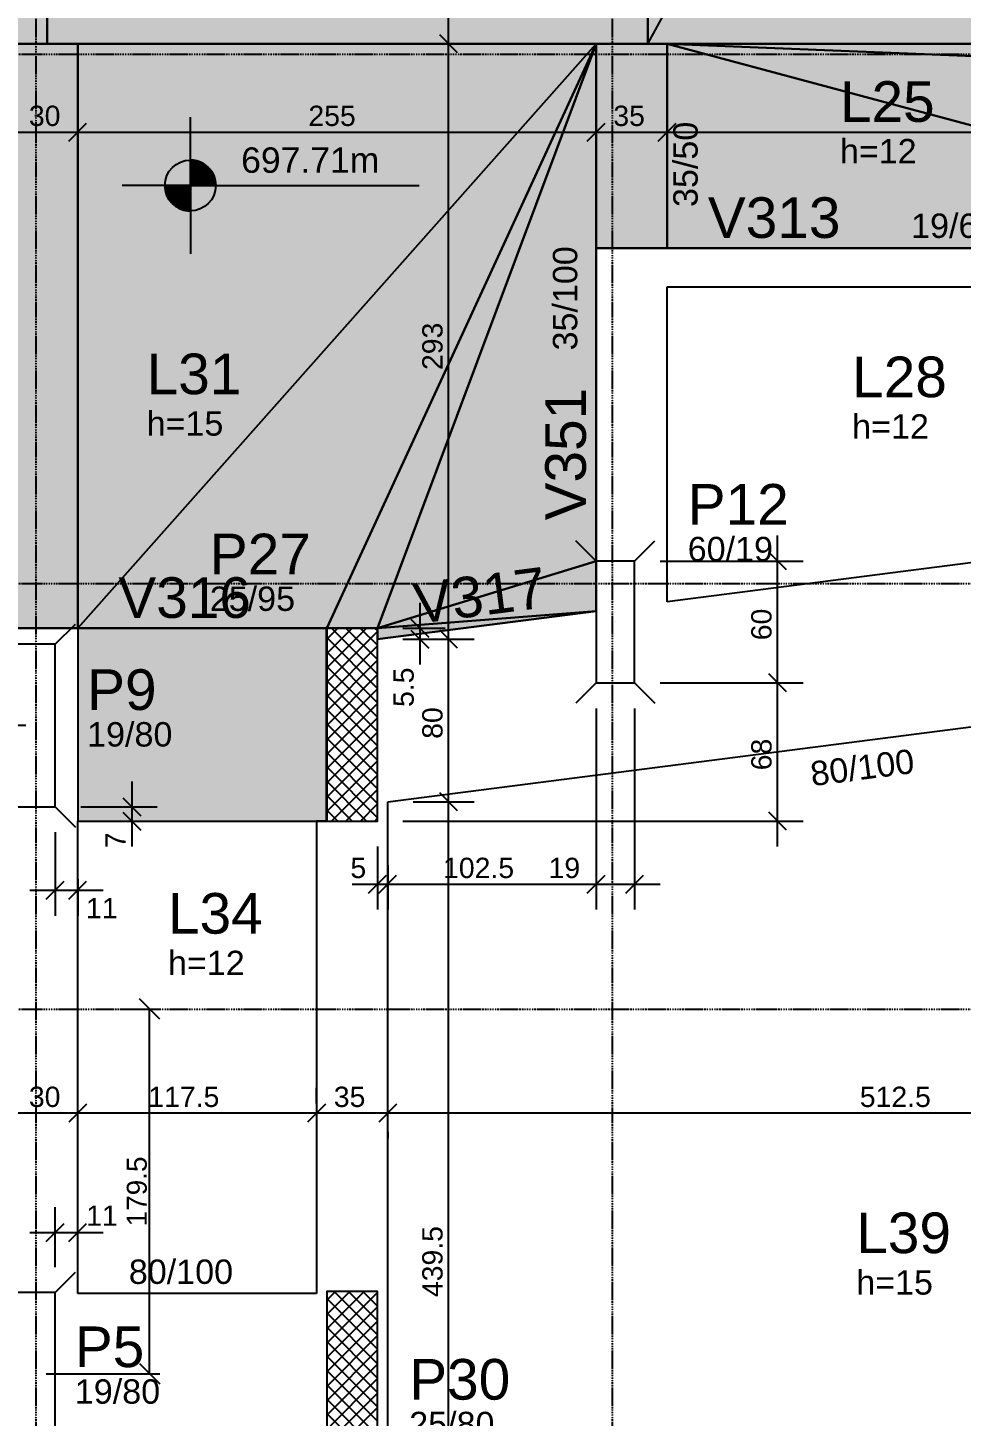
# Model space of a CAD drawing. Extents: x 37185 to 43130, y -8135 to -3930.
# Drawn here: x 38267 to 38727, y -6574 to -5890 of the extents above; entities that cross this region are included whole.
import ezdxf

# ---------------------------------------------------------------- set-up
doc = ezdxf.new("R2010")
doc.units = 0
doc.header["$MEASUREMENT"] = 0
doc.linetypes.add('ESTILO_TQS_0004', pattern=[1.12, 0.5, -0.2, 0.01, -0.2, 0.01, -0.2])
doc.layers.get('0').update_dxf_attribs({"linetype": 'CONTINUOUS'})
doc.layers.get('Defpoints').update_dxf_attribs({"linetype": 'CONTINUOUS'})
for name, color, linetype in [('36', 113, 'CONTINUOUS'), ('37', 4, 'CONTINUOUS'), ('38', 190, 'CONTINUOUS'), ('40', 240, 'CONTINUOUS'), ('41', 190, 'CONTINUOUS'), ('42', 3, 'CONTINUOUS'), ('43', 3, 'CONTINUOUS'), ('44', 3, 'CONTINUOUS'), ('45', 2, 'CONTINUOUS'), ('46', 2, 'CONTINUOUS'), ('47', 2, 'CONTINUOUS'), ('55', 12, 'CONTINUOUS'), ('60', 253, 'CONTINUOUS'), ('63', 30, 'CONTINUOUS'), ('70', 160, 'CONTINUOUS'), ('75', 9, 'CONTINUOUS'), ('79', 12, 'CONTINUOUS'), ('82', 252, 'CONTINUOUS')]:
    doc.layers.add(name, color=color, linetype=linetype)
doc.styles.add('Arial_2mm 1-50', font='arial.ttf', dxfattribs={"height": 9.835329})
doc.styles.add('TQS_ARIAL', font='arial.ttf')
doc.dimstyles.new('Diagonal 2mm 1-50', dxfattribs={"dimscale": 30.48, "dimtxt": 9.8353, "dimasz": 0.328084, "dimexe": 0.164042, "dimexo": 0.164042, "dimgap": 0.04101, "dimtad": 1, "dimdec": 1, "dimdsep": 46, "dimtxsty": 'Arial_2mm 1-50', "dimblk1": 'OBLIQUE', "dimblk2": 'OBLIQUE', "dimsah": 1, "dimcen": 0.09, "dimadec": 8, "dimazin": 0, "dimtfac": 1, "dimtdec": 8, "dimtmove": 1, "dimatfit": 0, "dimfxl": 1, "dimtvp": 1, "dimtfillclr": 256, "dimtolj": 1, "dimtzin": 0, "dimarcsym": 2})

# ---------------------------------------------------------------- blocks, each defined once
blk = doc.blocks.new('_Oblique')
at = {"color": 0, "linetype": 'ByBlock', "lineweight": -2}
blk.add_line((-0.5, -0.5), (0.5, 0.5), dxfattribs=at)
blk = doc.blocks.new('*D171')
at = {"layer": '55', "color": 0, "linetype": 'Continuous', "lineweight": -2}
for p, q in [((38224.04, -6163.74), (38190.85, -6163.74)), ((38195.85, -6233.74), (38195.85, -6163.74)), ((38266.51, -6233.74), (38190.85, -6233.74))]:
    blk.add_line(p, q, dxfattribs=at)
at = {"layer": 'Defpoints', "color": 0, "linetype": 'Continuous'}
for p in [(38195.85, -6163.74), (38229.04, -6163.74), (38271.51, -6233.74)]:
    blk.add_point(p, dxfattribs=at)
at = {"layer": '55', "color": 0, "linetype": 'Continuous', "lineweight": -2, "xscale": 10, "yscale": 10, "zscale": 10}
for p, rotation in [((38195.85, -6163.74), 90), ((38195.85, -6233.74), 270)]:
    blk.add_blockref('_Oblique', p, dxfattribs=dict(at, rotation=rotation))
at = {"layer": '55', "color": 0, "linetype": 'Continuous', "insert": (38189.58, -6198.74), "char_height": 9.835, "attachment_point": 5, "rotation": 90, "style": 'Arial_2mm 1-50'}
blk.add_mtext('\\A1;70', dxfattribs=at)
blk = doc.blocks.new('*D173')
at = {"layer": '55', "color": 0, "linetype": 'Continuous', "lineweight": -2}
for p, q in [((38313.57, -6373.24), (38332.43, -6373.24)), ((38327.43, -6552.74), (38327.43, -6373.24)), ((38276.51, -6552.74), (38332.43, -6552.74))]:
    blk.add_line(p, q, dxfattribs=at)
at = {"layer": 'Defpoints', "color": 0, "linetype": 'Continuous'}
for p in [(38308.57, -6373.24), (38327.43, -6373.24), (38271.51, -6552.74)]:
    blk.add_point(p, dxfattribs=at)
at = {"layer": '55', "color": 0, "linetype": 'Continuous', "lineweight": -2, "xscale": 10, "yscale": 10, "zscale": 10}
for p, rotation in [((38327.43, -6373.24), 90), ((38327.43, -6552.74), 270)]:
    blk.add_blockref('_Oblique', p, dxfattribs=dict(at, rotation=rotation))
at = {"layer": '55', "color": 0, "linetype": 'Continuous', "insert": (38321.15, -6462.99), "char_height": 9.835, "attachment_point": 5, "rotation": 90, "style": 'Arial_2mm 1-50'}
blk.add_mtext('\\A1;179.5', dxfattribs=at)

msp = doc.modelspace()

# ---------------------------------------------------------------- linework, layer by layer
at = {"layer": '36', "linetype": 'Continuous'}
for points in [[(38547.01264, -5898.24786), (38292.01264, -5898.24786), (38292.01264, -6185.73831), (38547.01264, -5898.24786)], [(38547.01264, -5898.24786), (38547.01264, -6152.73831), (38547.01264, -6008.23831), (38547.01264, -5898.24786)], [(38439.51264, -6185.73831), (38439.51264, -6191.23526), (38547.01264, -6177.39961), (38439.51264, -6185.73831)]]:
    msp.add_lwpolyline(points, dxfattribs=at)
at = {"layer": '36', "color": 90, "linetype": 'Continuous'}
for points in [[(38547.01264, -5898.24786), (38292.01264, -6185.73831), (38414.51264, -6185.73831), (38547.01264, -5898.24786)], [(38547.01264, -5898.24786), (38414.51264, -6185.73831), (38439.51264, -6185.73831), (38547.01264, -5898.24786)], [(38547.01264, -5898.24786), (38439.51264, -6185.73831), (38547.01264, -6152.73831), (38547.01264, -5898.24786)], [(38439.51264, -6185.73831), (38547.01264, -6177.39961), (38547.01264, -6152.73831), (38439.51264, -6185.73831)]]:
    msp.add_lwpolyline(points, dxfattribs=at)
for points in [[(38547.01264, -5898.24786), (38292.01264, -5898.24786), (38292.01264, -6185.73831)], [(38547.01264, -5898.24786), (38292.01264, -6185.73831), (38414.51264, -6185.73831)], [(38547.01264, -5898.24786), (38414.51264, -6185.73831), (38439.51264, -6185.73831)], [(38547.01264, -5898.24786), (38439.51264, -6185.73831), (38547.01264, -6152.73831)], [(38439.51264, -6185.73831), (38547.01264, -6177.39961), (38547.01264, -6152.73831)], [(38439.51264, -6185.73831), (38439.51264, -6191.23526), (38547.01264, -6177.39961)]]:
    msp.add_solid(points, dxfattribs=at)
at = {"layer": '36', "linetype": 'Continuous'}
for points in [[(38547.01264, -5898.24786), (38292.01264, -6185.73831), (38547.01264, -5898.24786)], [(38547.01264, -5898.24786), (38414.51264, -6185.73831), (38547.01264, -5898.24786)], [(38547.01264, -5898.24786), (38439.51264, -6185.73831), (38547.01264, -5898.24786)], [(38547.01264, -5898.24786), (38547.01264, -6152.73831), (38547.01264, -5898.24786)], [(38547.01264, -5898.24786), (38547.01264, -6152.73831), (38547.01264, -6008.23831)], [(38547.01264, -5898.24786), (38547.01264, -6008.23831), (38547.01264, -5898.24786)], [(38439.51264, -6185.73831), (38547.01264, -6152.73831), (38439.51264, -6185.73831)], [(38439.51264, -6185.73831), (38547.01264, -6177.39961), (38439.51264, -6185.73831)]]:
    msp.add_solid(points, dxfattribs=at)
at = {"layer": '37', "linetype": 'Continuous'}
for points in [[(38292.01264, -5898.24786), (38547.01264, -5898.24786)], [(38292.01264, -6185.73831), (38292.01264, -5898.24786)], [(38547.01264, -5898.24786), (38957.01264, -5898.24786)], [(38547.01264, -5898.24786), (38547.01264, -6008.23831)], [(38582.01264, -5998.73831), (38582.01264, -5898.24786)], [(38957.01264, -5998.73831), (38547.01264, -5998.73831)], [(38547.01264, -6008.23831), (38547.01264, -6152.73831)], [(38582.01264, -6172.89496), (38582.01264, -6017.73831)], [(38582.01264, -6017.73831), (38957.01264, -6017.73831)], [(38957.01264, -6124.63106), (38582.01264, -6172.89496)], [(38547.01264, -6177.39961), (38439.51264, -6191.23526)], [(38292.01264, -6185.73831), (38262.01264, -6185.73831)], [(38414.51264, -6185.73831), (38292.01264, -6185.73831)], [(38292.01264, -6185.73831), (38292.01264, -6280.73831)], [(38569.61869, -6255.14996), (38957.01264, -6205.29096)], [(38444.51264, -6271.25161), (38569.61869, -6255.14996)], [(38444.51264, -6553.23831), (38444.51264, -6271.25161)], [(38292.01264, -6280.73831), (38409.51264, -6280.73831)], [(38292.01264, -6513.23831), (38292.01264, -6280.73831)], [(38409.51264, -6280.73831), (38409.51264, -6513.23831)], [(38414.51264, -6280.73831), (38409.51264, -6280.73831)], [(38409.51264, -6513.23831), (38292.01264, -6513.23831)], [(38444.51264, -6710.73866), (38444.51264, -6553.23831)]]:
    msp.add_lwpolyline(points, dxfattribs=at)
at = {"layer": '38', "linetype": 'Continuous'}
for points in [[(38566.01264, -6212.73831), (38566.01264, -6152.73831), (38547.01264, -6152.73831), (38547.01264, -6212.73831), (38566.01264, -6212.73831)], [(38262.01264, -6273.73831), (38281.01264, -6273.73831), (38281.01264, -6193.73831), (38262.01264, -6193.73831), (38262.01264, -6273.73831)], [(38262.01264, -6592.73831), (38281.01264, -6592.73831), (38281.01264, -6512.73831), (38262.01264, -6512.73831), (38262.01264, -6592.73831)]]:
    msp.add_lwpolyline(points, dxfattribs=at)
at = {"layer": '40', "linetype": 'Continuous'}
for p, q in [((38414.51264, -6205.36571), (38434.14004, -6185.73831)), ((38414.51264, -6198.29466), (38427.06899, -6185.73831)), ((38414.51264, -6191.22361), (38419.99794, -6185.73831)), ((38414.51264, -6212.43681), (38439.51264, -6187.43681)), ((38414.51264, -6190.42821), (38439.51264, -6215.42821)), ((38416.89384, -6185.73831), (38439.51264, -6208.35716)), ((38423.96489, -6185.73831), (38439.51264, -6201.28611)), ((38431.03594, -6185.73831), (38439.51264, -6194.21501)), ((38438.10704, -6185.73831), (38439.51264, -6187.14396)), ((38414.51264, -6219.50786), (38439.51264, -6194.50786)), ((38414.51264, -6197.49931), (38439.51264, -6222.49931)), ((38414.51264, -6226.57891), (38439.51264, -6201.57891)), ((38414.51264, -6204.57036), (38439.51264, -6229.57036)), ((38414.51264, -6233.65001), (38439.51264, -6208.65001)), ((38414.51264, -6211.64146), (38439.51264, -6236.64146)), ((38414.51264, -6240.72106), (38439.51264, -6215.72106)), ((38414.51264, -6218.71251), (38439.51264, -6243.71251)), ((38414.51264, -6247.79211), (38439.51264, -6222.79211)), ((38414.51264, -6225.78356), (38439.51264, -6250.78356)), ((38414.51264, -6254.86321), (38439.51264, -6229.86321)), ((38414.51264, -6232.85466), (38439.51264, -6257.85466)), ((38414.51264, -6261.93426), (38439.51264, -6236.93426)), ((38414.51264, -6239.92571), (38439.51264, -6264.92571)), ((38414.51264, -6269.00536), (38439.51264, -6244.00536)), ((38414.51264, -6246.99676), (38439.51264, -6271.99676)), ((38414.51264, -6276.07641), (38439.51264, -6251.07641)), ((38414.51264, -6254.06786), (38439.51264, -6279.06786)), ((38416.92179, -6280.73831), (38439.51264, -6258.14746)), ((38414.51264, -6261.13891), (38434.11209, -6280.73831)), ((38423.99289, -6280.73831), (38439.51264, -6265.21856)), ((38414.51264, -6268.20996), (38427.04099, -6280.73831)), ((38431.06394, -6280.73831), (38439.51264, -6272.28961)), ((38414.51264, -6275.28106), (38419.96994, -6280.73831)), ((38438.13499, -6280.73831), (38439.51264, -6279.36066)), ((38414.51264, -6530.63486), (38432.90919, -6512.23831)), ((38414.51264, -6523.56376), (38425.83809, -6512.23831)), ((38414.51264, -6516.49271), (38418.76704, -6512.23831)), ((38414.51264, -6537.70591), (38439.51264, -6512.70591)), ((38414.51264, -6515.69736), (38439.51264, -6540.69736)), ((38418.12469, -6512.23831), (38439.51264, -6533.62626)), ((38425.19579, -6512.23831), (38439.51264, -6526.55521)), ((38432.26684, -6512.23831), (38439.51264, -6519.48416)), ((38439.33789, -6512.23831), (38439.51264, -6512.41306)), ((38414.51264, -6544.77696), (38439.51264, -6519.77696)), ((38414.51264, -6522.76841), (38439.51264, -6547.76841)), ((38414.51264, -6551.84806), (38439.51264, -6526.84806)), ((38414.51264, -6529.83951), (38439.51264, -6554.83951)), ((38414.51264, -6558.91911), (38439.51264, -6533.91911)), ((38414.51264, -6536.91056), (38439.51264, -6561.91056)), ((38414.51264, -6565.99021), (38439.51264, -6540.99021)), ((38414.51264, -6543.98161), (38439.51264, -6568.98161)), ((38414.51264, -6573.06126), (38439.51264, -6548.06126)), ((38414.51264, -6551.05271), (38439.51264, -6576.05271)), ((38414.51264, -6580.13231), (38439.51264, -6555.13231)), ((38414.51264, -6558.12376), (38439.51264, -6583.12376)), ((38414.51264, -6587.20341), (38439.51264, -6562.20341)), ((38414.51264, -6565.19481), (38439.51264, -6590.19481)), ((38414.51264, -6572.26591), (38434.48509, -6592.23831)), ((38416.54879, -6592.23831), (38439.51264, -6569.27446))]:
    msp.add_line(p, q, dxfattribs=at)
for points in [[(38414.51264, -6280.73831), (38439.51264, -6280.73831), (38439.51264, -6185.73831), (38414.51264, -6185.73831), (38414.51264, -6280.73831)], [(38414.51264, -6592.23831), (38439.51264, -6592.23831), (38439.51264, -6512.23831), (38414.51264, -6512.23831), (38414.51264, -6592.23831)]]:
    msp.add_lwpolyline(points, dxfattribs=at)
at = {"layer": '41', "linetype": 'Continuous'}
for p, q in [((38547.01264, -6152.73831), (38537.01264, -6142.73831)), ((38566.01264, -6152.73831), (38576.01264, -6142.73831)), ((38281.01264, -6193.73831), (38291.01264, -6183.73831)), ((38547.01264, -6212.73831), (38537.01264, -6222.73831)), ((38566.01264, -6212.73831), (38576.01264, -6222.73831)), ((38281.01264, -6273.73831), (38291.01264, -6283.73831)), ((38281.01264, -6512.73831), (38291.01264, -6502.73831))]:
    msp.add_line(p, q, dxfattribs=at)
at = {"layer": '55', "linetype": 'Continuous'}
for p, q in [((38347.44534, -5967.93001), (38347.44534, -5934.37141)), ((38347.44534, -5955.43001), (38347.44534, -5980.43001)), ((38347.44534, -5956.03736), (38351.27804, -5956.03736)), ((38347.44534, -5956.83021), (38353.17959, -5956.83021)), ((38347.44534, -5957.62306), (38354.51049, -5957.62306)), ((38347.44534, -5958.41591), (38355.55284, -5958.41591)), ((38347.44534, -5959.20871), (38356.39414, -5959.20871)), ((38347.44534, -5960.00156), (38357.10034, -5960.00156)), ((38347.44534, -5960.79441), (38357.70854, -5960.79441)), ((38347.44534, -5961.58726), (38358.21659, -5961.58726)), ((38347.44534, -5962.38011), (38358.64574, -5962.38011)), ((38347.44534, -5963.17296), (38359.00479, -5963.17296)), ((38347.44534, -5963.96581), (38359.30009, -5963.96581)), ((38347.44534, -5964.75861), (38359.53634, -5964.75861)), ((38347.44534, -5967.93001), (38313.88679, -5967.93001)), ((38347.44529, -5968.72281), (38334.94529, -5968.72281)), ((38334.94534, -5967.93001), (38359.94534, -5967.93001)), ((38347.44529, -5969.51566), (38335.04629, -5969.51566)), ((38347.44529, -5970.30851), (38335.17364, -5970.30851)), ((38347.44529, -5971.10136), (38335.35429, -5971.10136)), ((38347.44529, -5971.89416), (38335.59054, -5971.89416)), ((38347.44534, -5965.55146), (38359.71694, -5965.55146)), ((38347.44534, -5966.34431), (38359.84434, -5966.34431)), ((38347.44534, -5967.13716), (38359.91954, -5967.13716)), ((38347.44534, -5967.93001), (38459.94534, -5967.93001)), ((38347.44534, -5967.93001), (38347.44534, -6001.48856)), ((38347.44529, -5972.68706), (38335.88584, -5972.68706)), ((38347.44529, -5973.47986), (38336.24489, -5973.47986)), ((38347.44529, -5974.27271), (38336.67409, -5974.27271)), ((38347.44529, -5975.06556), (38337.18209, -5975.06556)), ((38347.44529, -5975.85841), (38337.78149, -5975.85841)), ((38347.44529, -5976.65121), (38338.49044, -5976.65121)), ((38347.44529, -5977.44411), (38339.33779, -5977.44411)), ((38347.44529, -5978.23691), (38340.37304, -5978.23691)), ((38347.44529, -5979.02976), (38341.69684, -5979.02976)), ((38347.44529, -5979.82261), (38343.59624, -5979.82261))]:
    msp.add_line(p, q, dxfattribs=at)
msp.add_circle((38347.44534, -5967.93001), 12.5, dxfattribs=at)
at = {"layer": '60', "linetype": 'Continuous'}
for points in [[(38591.51264, -5863.24786), (38591.51264, -5757.73831), (38572.51264, -5757.73831), (38572.51264, -5898.24786), (38591.51264, -5863.24786)], [(38277.01264, -5898.24786), (38277.01264, -5863.24786), (38156.61264, -5863.24786), (38156.61264, -5898.24786), (38277.01264, -5898.24786)], [(38277.01264, -5898.24786), (38572.51264, -5898.24786), (38572.51264, -5863.24786), (38277.01264, -5863.24786), (38277.01264, -5898.24786)], [(38572.51264, -5898.24786), (38956.91264, -5898.24786), (38956.91264, -5863.24786), (38572.51264, -5863.24786), (38572.51264, -5898.24786)], [(38292.01264, -6185.73831), (38292.01264, -5898.24786), (38262.01264, -5898.24786), (38262.01264, -6185.73831), (38292.01264, -6185.73831)], [(38292.01264, -6280.73831), (38414.41264, -6280.73831), (38414.41264, -6185.73831), (38292.01264, -6185.73831), (38292.01264, -6280.73831)]]:
    msp.add_lwpolyline(points, dxfattribs=at)
for points in [[(38591.51264, -5863.24786), (38572.51264, -5757.73831), (38572.51264, -5898.24786)], [(38277.01264, -5898.24786), (38277.01264, -5863.24786), (38156.61264, -5863.24786)], [(38277.01264, -5898.24786), (38156.61264, -5863.24786), (38156.61264, -5898.24786)], [(38277.01264, -5898.24786), (38572.51264, -5898.24786), (38572.51264, -5863.24786)], [(38277.01264, -5898.24786), (38572.51264, -5863.24786), (38277.01264, -5863.24786)], [(38277.01264, -5898.24786), (38277.01264, -5863.24786), (38277.01264, -5898.24786)], [(38572.51264, -5898.24786), (38956.91264, -5898.24786), (38956.91264, -5863.24786)], [(38572.51264, -5898.24786), (38956.91264, -5863.24786), (38572.51264, -5863.24786)], [(38572.51264, -5898.24786), (38572.51264, -5863.24786), (38572.51264, -5898.24786)], [(38591.51264, -5863.24786), (38572.51264, -5898.24786), (38591.51264, -5863.24786)], [(38277.01264, -5898.24786), (38156.61264, -5898.24786), (38277.01264, -5898.24786)], [(38292.01264, -6185.73831), (38292.01264, -5898.24786), (38262.01264, -5898.24786)], [(38292.01264, -6185.73831), (38262.01264, -5898.24786), (38262.01264, -6185.73831)], [(38292.01264, -6185.73831), (38262.01264, -6185.73831), (38292.01264, -6185.73831)], [(38292.01264, -6280.73831), (38414.41264, -6280.73831), (38414.41264, -6185.73831)], [(38292.01264, -6280.73831), (38414.41264, -6185.73831), (38292.01264, -6185.73831)], [(38292.01264, -6280.73831), (38292.01264, -6185.73831), (38292.01264, -6280.73831)]]:
    msp.add_solid(points, dxfattribs=at)
at = {"layer": '63', "linetype": 'Continuous'}
for points in [[(38582.01264, -5998.73831), (38582.01264, -5898.24786), (38547.01264, -5898.24786), (38547.01264, -5998.73831), (38582.01264, -5998.73831)], [(38582.01264, -5898.24786), (38582.01264, -5998.73831), (38957.01264, -5998.73831), (38582.01264, -5898.24786)], [(38582.01264, -5898.24786), (38957.01264, -5998.73831), (38957.01264, -5913.23831), (38582.01264, -5898.24786)], [(38582.01264, -5898.24786), (38957.01264, -5913.23831), (38956.91264, -5898.24786), (38582.01264, -5898.24786)], [(38582.01264, -5898.24786), (38954.61374, -5898.24786), (38582.01264, -5898.24786)]]:
    msp.add_lwpolyline(points, dxfattribs=at)
for points in [[(38582.01264, -5998.73831), (38582.01264, -5898.24786), (38547.01264, -5898.24786)], [(38582.01264, -5998.73831), (38547.01264, -5898.24786), (38547.01264, -5998.73831)], [(38582.01264, -5898.24786), (38582.01264, -5998.73831), (38957.01264, -5998.73831)], [(38582.01264, -5898.24786), (38957.01264, -5998.73831), (38582.01264, -5898.24786)], [(38582.01264, -5898.24786), (38957.01264, -5998.73831), (38957.01264, -5913.23831)], [(38582.01264, -5898.24786), (38957.01264, -5913.23831), (38582.01264, -5898.24786)], [(38582.01264, -5898.24786), (38957.01264, -5913.23831), (38956.91264, -5898.24786)], [(38582.01264, -5898.24786), (38956.91264, -5898.24786), (38582.01264, -5898.24786)], [(38582.01264, -5998.73831), (38547.01264, -5998.73831), (38582.01264, -5998.73831)]]:
    msp.add_solid(points, dxfattribs=at)
at = {"layer": '70', "linetype": 'ESTILO_TQS_0004'}
for p, q in [((38271.51264, -4162.63791), (38271.51264, -8062.34486)), ((38555.01264, -4162.63791), (38555.01264, -8062.34486)), ((37414.54729, -5903.23831), (40631.05859, -5903.23831)), ((37414.54729, -6163.73831), (40631.05859, -6163.73831)), ((37414.54729, -6373.23831), (40631.05859, -6373.23831))]:
    msp.add_line(p, q, dxfattribs=at)
at = {"layer": '75', "linetype": 'Continuous'}
for p, q in [((38474.51139, -5910.74786), (38474.51139, -5850.74786)), ((38474.51139, -6203.73526), (38474.51139, -5885.74786)), ((38478.93084, -5902.66731), (38470.09199, -5893.82846)), ((38478.93084, -5902.66731), (38470.09199, -5893.82846)), ((38474.51139, -5898.24786), (38474.51139, -5898.24786)), ((38474.51139, -5898.24786), (38474.51139, -5898.24786)), ((38287.59324, -5946.06281), (38296.43209, -5937.22396)), ((38287.59324, -5946.06281), (38296.43209, -5937.22396)), ((38542.59324, -5946.06281), (38551.43209, -5937.22396)), ((38542.59324, -5946.06281), (38551.43209, -5937.22396)), ((38577.59324, -5946.06281), (38586.43209, -5937.22396)), ((38577.59324, -5946.06281), (38586.43209, -5937.22396)), ((38150.01264, -5941.64341), (38274.51264, -5941.64341)), ((38249.51264, -5941.64341), (38304.51264, -5941.64341)), ((38279.51264, -5941.64341), (38559.51264, -5941.64341)), ((38292.01264, -5941.64341), (38292.01264, -5941.64341)), ((38292.01264, -5941.64341), (38292.01264, -5941.64341)), ((38534.51264, -5941.64341), (38594.51264, -5941.64341)), ((38547.01264, -5941.64341), (38547.01264, -5941.64341)), ((38547.01264, -5941.64341), (38547.01264, -5941.64341)), ((38569.51264, -5941.64341), (38969.51264, -5941.64341)), ((38582.01264, -5941.64341), (38582.01264, -5941.64341)), ((38582.01264, -5941.64341), (38582.01264, -5941.64341)), ((38636.35139, -6225.23831), (38636.35139, -6140.23831)), ((38640.77079, -6157.15776), (38631.93194, -6148.31891)), ((38566.01264, -6152.73831), (38566.01264, -6152.73831)), ((38578.51264, -6152.73831), (38648.85139, -6152.73831)), ((38460.32594, -6173.23831), (38460.32594, -6203.73526)), ((38455.90654, -6181.31891), (38464.74539, -6190.15776)), ((38474.51139, -6283.75161), (38474.51139, -6178.73526)), ((38439.51264, -6185.73831), (38439.51264, -6185.73831)), ((38452.01264, -6185.73831), (38472.82594, -6185.73831)), ((38455.90654, -6186.81581), (38464.74539, -6195.65466)), ((38478.93084, -6195.65466), (38470.09199, -6186.81581)), ((38478.93084, -6195.65466), (38470.09199, -6186.81581)), ((38439.51264, -6191.23526), (38439.51264, -6191.23526)), ((38439.51264, -6191.23526), (38439.51264, -6191.23526)), ((38439.51264, -6191.23526), (38439.51264, -6191.23526)), ((38452.01264, -6191.23526), (38487.01139, -6191.23526)), ((38452.01264, -6191.23526), (38487.01139, -6191.23526)), ((38452.01264, -6191.23526), (38472.82594, -6191.23526)), ((38636.35139, -6293.23831), (38636.35139, -6200.23831)), ((38640.77079, -6217.15776), (38631.93194, -6208.31891)), ((38640.77079, -6217.15776), (38631.93194, -6208.31891)), ((38547.01264, -6212.73831), (38547.01264, -6212.73831)), ((38547.01264, -6212.73831), (38547.01264, -6212.73831)), ((38566.01264, -6212.73831), (38566.01264, -6212.73831)), ((38566.01264, -6212.73831), (38566.01264, -6212.73831)), ((38566.01264, -6212.73831), (38566.01264, -6212.73831)), ((38578.51264, -6212.73831), (38648.85139, -6212.73831)), ((38578.51264, -6212.73831), (38648.85139, -6212.73831)), ((38547.01264, -6225.23831), (38547.01264, -6324.26911)), ((38547.01264, -6225.23831), (38547.01264, -6324.26911)), ((38566.01264, -6225.23831), (38566.01264, -6324.26911)), ((38474.51139, -6723.23866), (38474.51139, -6258.75161)), ((38318.63964, -6261.23831), (38318.63964, -6293.23831)), ((38314.22024, -6269.31891), (38323.05909, -6278.15776)), ((38444.51264, -6271.25161), (38444.51264, -6271.25161)), ((38444.51264, -6271.25161), (38444.51264, -6271.25161)), ((38457.01264, -6271.25161), (38487.01139, -6271.25161)), ((38457.01264, -6271.25161), (38487.01139, -6271.25161)), ((38478.93084, -6275.67101), (38470.09199, -6266.83216)), ((38478.93084, -6275.67101), (38470.09199, -6266.83216)), ((38281.01264, -6273.73831), (38281.01264, -6273.73831)), ((38281.01264, -6273.73831), (38281.01264, -6273.73831)), ((38293.51264, -6273.73831), (38331.13964, -6273.73831)), ((38314.22024, -6276.31891), (38323.05909, -6285.15776)), ((38640.77079, -6285.15776), (38631.93194, -6276.31891)), ((38281.01264, -6286.23831), (38281.01264, -6327.27911)), ((38302.47694, -6280.73831), (38302.47694, -6280.73831)), ((38314.97694, -6280.73831), (38331.13964, -6280.73831)), ((38439.51264, -6280.73831), (38439.51264, -6280.73831)), ((38439.51264, -6280.73831), (38439.51264, -6280.73831)), ((38452.01264, -6280.73831), (38648.85139, -6280.73831)), ((38439.51264, -6293.23831), (38439.51264, -6324.26911)), ((38444.51264, -6289.84316), (38444.51264, -6289.84316)), ((38444.51264, -6289.84316), (38444.51264, -6289.84316)), ((38292.01264, -6296.85251), (38292.01264, -6296.85251)), ((38444.51264, -6302.34316), (38444.51264, -6324.26911)), ((38444.51264, -6302.34316), (38444.51264, -6324.26911)), ((38276.59324, -6319.19856), (38285.43209, -6310.35971)), ((38287.59324, -6319.19856), (38296.43209, -6310.35971)), ((38292.01264, -6309.35251), (38292.01264, -6327.27911)), ((38427.01264, -6311.76911), (38457.01264, -6311.76911)), ((38432.01264, -6311.76911), (38559.51264, -6311.76911)), ((38435.09324, -6316.18851), (38443.93209, -6307.34966)), ((38440.09324, -6316.18851), (38448.93209, -6307.34966)), ((38440.09324, -6316.18851), (38448.93209, -6307.34966)), ((38534.51264, -6311.76911), (38578.51264, -6311.76911)), ((38542.59324, -6316.18851), (38551.43209, -6307.34966)), ((38542.59324, -6316.18851), (38551.43209, -6307.34966)), ((38561.59324, -6316.18851), (38570.43209, -6307.34966)), ((38268.51264, -6314.77911), (38304.51264, -6314.77911)), ((38292.01264, -6429.57981), (38292.01264, -6411.92776)), ((38292.01264, -6429.57981), (38292.01264, -6411.92776)), ((38409.51264, -6419.73196), (38409.51264, -6411.92776)), ((38409.51264, -6419.73196), (38409.51264, -6411.92776)), ((38296.43209, -6420.00831), (38287.59324, -6428.84716)), ((38296.43209, -6420.00831), (38287.59324, -6428.84716)), ((38413.93209, -6420.00831), (38405.09324, -6428.84716)), ((38413.93209, -6420.00831), (38405.09324, -6428.84716)), ((38448.93209, -6420.00831), (38440.09324, -6428.84716)), ((38448.93209, -6420.00831), (38440.09324, -6428.84716)), ((38444.51264, -6421.09976), (38444.51264, -6421.09976)), ((38444.51264, -6421.09976), (38444.51264, -6421.09976)), ((38274.51264, -6424.42776), (38150.01264, -6424.42776)), ((38304.51264, -6424.42776), (38249.51264, -6424.42776)), ((38422.01264, -6424.42776), (38279.51264, -6424.42776)), ((38457.01264, -6424.42776), (38397.01264, -6424.42776)), ((38969.51264, -6424.42776), (38432.01264, -6424.42776)), ((38409.51264, -6432.23196), (38409.51264, -6432.23196)), ((38409.51264, -6432.23196), (38409.51264, -6432.23196)), ((38444.51264, -6433.59976), (38444.51264, -6436.92776)), ((38444.51264, -6433.59976), (38444.51264, -6436.92776)), ((38292.01264, -6442.07981), (38292.01264, -6442.07981)), ((38292.01264, -6442.07981), (38292.01264, -6442.07981)), ((38281.01264, -6500.23831), (38281.01264, -6470.69136)), ((38292.01264, -6479.11646), (38292.01264, -6470.69136)), ((38268.51264, -6483.19136), (38304.51264, -6483.19136)), ((38276.59324, -6487.61081), (38285.43209, -6478.77196)), ((38287.59324, -6487.61081), (38296.43209, -6478.77196)), ((38292.01264, -6491.61646), (38292.01264, -6491.61646)), ((38281.01264, -6512.73831), (38281.01264, -6512.73831))]:
    msp.add_line(p, q, dxfattribs=at)
at = {"layer": '79', "linetype": 'Continuous'}
for points in [[(38347.44534, -5955.43001), (38347.44534, -5967.93001), (38359.94534, -5967.93001), (38359.93704, -5967.47451), (38359.88329, -5966.68621), (38359.77884, -5965.89656), (38359.61514, -5965.07576), (38359.41849, -5964.33926), (38359.14019, -5963.51636), (38358.80464, -5962.71311), (38358.42574, -5961.95666), (38357.95159, -5961.15731), (38357.37434, -5960.33626), (38356.67434, -5959.49936), (38356.08234, -5958.89386), (38355.29069, -5958.19861), (38354.74934, -5957.78596), (38354.16429, -5957.38936), (38353.45789, -5956.97101), (38352.75254, -5956.61261), (38351.67099, -5956.16591), (38350.68139, -5955.85616), (38349.88999, -5955.67141), (38348.92484, -5955.51786), (38348.14504, -5955.44961), (38347.44534, -5955.43001)], [(38347.44534, -5980.43001), (38347.44534, -5967.93001), (38334.94534, -5967.93001), (38334.95364, -5968.38546), (38335.00739, -5969.17381), (38335.11184, -5969.96346), (38335.27559, -5970.78421), (38335.47219, -5971.52076), (38335.75049, -5972.34366), (38336.08604, -5973.14686), (38336.46494, -5973.90336), (38336.93909, -5974.70266), (38337.51634, -5975.52371), (38338.21634, -5976.36066), (38338.80834, -5976.96616), (38339.59999, -5977.66141), (38340.14134, -5978.07406), (38340.72639, -5978.47066), (38341.43284, -5978.88901), (38342.13814, -5979.24741), (38343.21969, -5979.69411), (38344.20929, -5980.00386), (38345.00069, -5980.18861), (38345.96584, -5980.34216), (38346.74569, -5980.41041), (38347.44534, -5980.43001)]]:
    msp.add_lwpolyline(points, dxfattribs=at)
at = {"layer": '82', "linetype": 'Continuous'}
for p, q in [((38556.51264, -6182.73831), (38556.51264, -6182.73831)), ((38271.51264, -6233.73831), (38271.51264, -6233.73831)), ((38427.01264, -6233.23831), (38427.01264, -6233.23831)), ((38271.51264, -6552.73831), (38271.51264, -6552.73831)), ((38427.01264, -6552.23831), (38427.01264, -6552.23831))]:
    msp.add_line(p, q, dxfattribs=at)

# ---------------------------------------------------------------- texts
at = {"layer": '42', "linetype": 'Continuous', "style": 'TQS_ARIAL'}
for s, p in [('V313', (38602.01264, -5993.73831)), ('V316', (38312.01264, -6180.73831))]:
    msp.add_text(s, height=20, dxfattribs=at).set_placement(p)
for s, rotation, p in [('V351', 90, (38542.01264, -6132.73831)), ('V317', 7.333862, (38458.71079, -6183.72316))]:
    msp.add_text(s, height=20, rotation=rotation, dxfattribs=at).set_placement(p)
at = {"layer": '43', "linetype": 'Continuous', "style": 'TQS_ARIAL'}
for s, p in [('P12', (38592.10824, -6134.84716)), ('P27', (38357.01399, -6159.28581)), ('P9', (38296.67054, -6226.03271)), ('P5', (38290.62959, -6549.45006)), ('P30', (38455.11024, -6565.44921))]:
    msp.add_text(s, height=20, dxfattribs=at).set_placement(p)
at = {"layer": '44', "linetype": 'Continuous', "style": 'TQS_ARIAL'}
for s, p in [('L25', (38666.97829, -5936.62746)), ('L31', (38325.92994, -6070.63816)), ('L28', (38672.99034, -6072.12196)), ('L34', (38336.42974, -6336.13012)), ('L39', (38675.00169, -6493.36296))]:
    msp.add_text(s, height=20, dxfattribs=at).set_placement(p)
at = {"layer": '45', "linetype": 'Continuous', "style": 'TQS_ARIAL'}
for s, rotation, p in [('35/50', 90, (38597.01264, -5978.49311)), ('35/100', 90, (38537.77269, -6049.09646)), ('80/100', 7.333862, (38653.30269, -6263.54526))]:
    msp.add_text(s, height=12, rotation=rotation, dxfattribs=at).set_placement(p)
for s, p in [('19/65', (38702.01264, -5993.73831)), ('80/100', (38317.18174, -6508.49866))]:
    msp.add_text(s, height=12, dxfattribs=at).set_placement(p)
at = {"layer": '46', "linetype": 'Continuous', "style": 'TQS_ARIAL'}
for s, p in [('60/19', (38592.10824, -6152.84716)), ('25/95', (38357.01399, -6177.28581)), ('19/80', (38296.67054, -6244.03271)), ('19/80', (38290.62959, -6567.45006)), ('25/80', (38455.11024, -6583.44921))]:
    msp.add_text(s, height=12, dxfattribs=at).set_placement(p)
at = {"layer": '47', "linetype": 'Continuous', "style": 'TQS_ARIAL'}
for s, p in [('h=12', (38666.97829, -5957.02746)), ('h=15', (38325.92994, -6091.03816)), ('h=12', (38672.99034, -6092.52196)), ('h=12', (38336.42974, -6356.53012)), ('h=15', (38675.00169, -6513.76296))]:
    msp.add_text(s, height=12, dxfattribs=at).set_placement(p)
at = {"layer": '55', "linetype": 'Continuous', "style": 'TQS_ARIAL'}
msp.add_text('697.71m', height=12.5, dxfattribs=at).set_placement((38372.44534, -5961.68001))
at = {"layer": '75', "linetype": 'Continuous', "style": 'TQS_ARIAL'}
for s, p in [('30', (38268.01264, -5938.64341)), ('255', (38405.51264, -5938.64341)), ('35', (38555.51264, -5938.64341)), ('5', (38426.17934, -6308.76911)), ('102.5', (38471.76264, -6308.76911)), ('19', (38523.67934, -6308.76911)), ('11', (38296.10709, -6328.60281)), ('30', (38268.01264, -6421.42776)), ('117.5', (38326.76264, -6421.42776)), ('35', (38418.01264, -6421.42776)), ('512.5', (38676.76264, -6421.42776)), ('11', (38296.16919, -6479.91821))]:
    msp.add_text(s, height=10, dxfattribs=at).set_placement(p)
for s, p in [('293', (38471.51139, -6058.74156)), ('60', (38633.35139, -6191.73831)), ('5.5', (38457.32594, -6224.56856)), ('80', (38471.51139, -6240.24341)), ('68', (38633.35139, -6255.73831)), ('7', (38315.63964, -6294.07166)), ('439.5', (38471.51139, -6514.99511))]:
    msp.add_text(s, height=10, rotation=90, dxfattribs=at).set_placement(p)

# ---------------------------------------------------------------- dimensions: what is measured, and where the dimension line sits
at = {"layer": '55', "linetype": 'Continuous'}
for base, p1, p2, picture, middle in [((38195.85325, -6163.73831), (38271.51264, -6233.73831), (38229.03951, -6163.73831), '*D171', (38189.5816, -6198.73831)), ((38327.42604, -6373.23831), (38271.51264, -6552.73831), (38308.57093, -6373.23831), '*D173', (38321.15439, -6462.98831))]:
    dim = msp.add_linear_dim(base=base, p1=p1, p2=p2, angle=90, dimstyle='Diagonal 2mm 1-50', override={"dimpost": '<>'}, dxfattribs=at)
    dim.commit()
    dim.dimension.update_dxf_attribs({"geometry": picture, "text_midpoint": middle})

doc.saveas('drawing.dxf')
